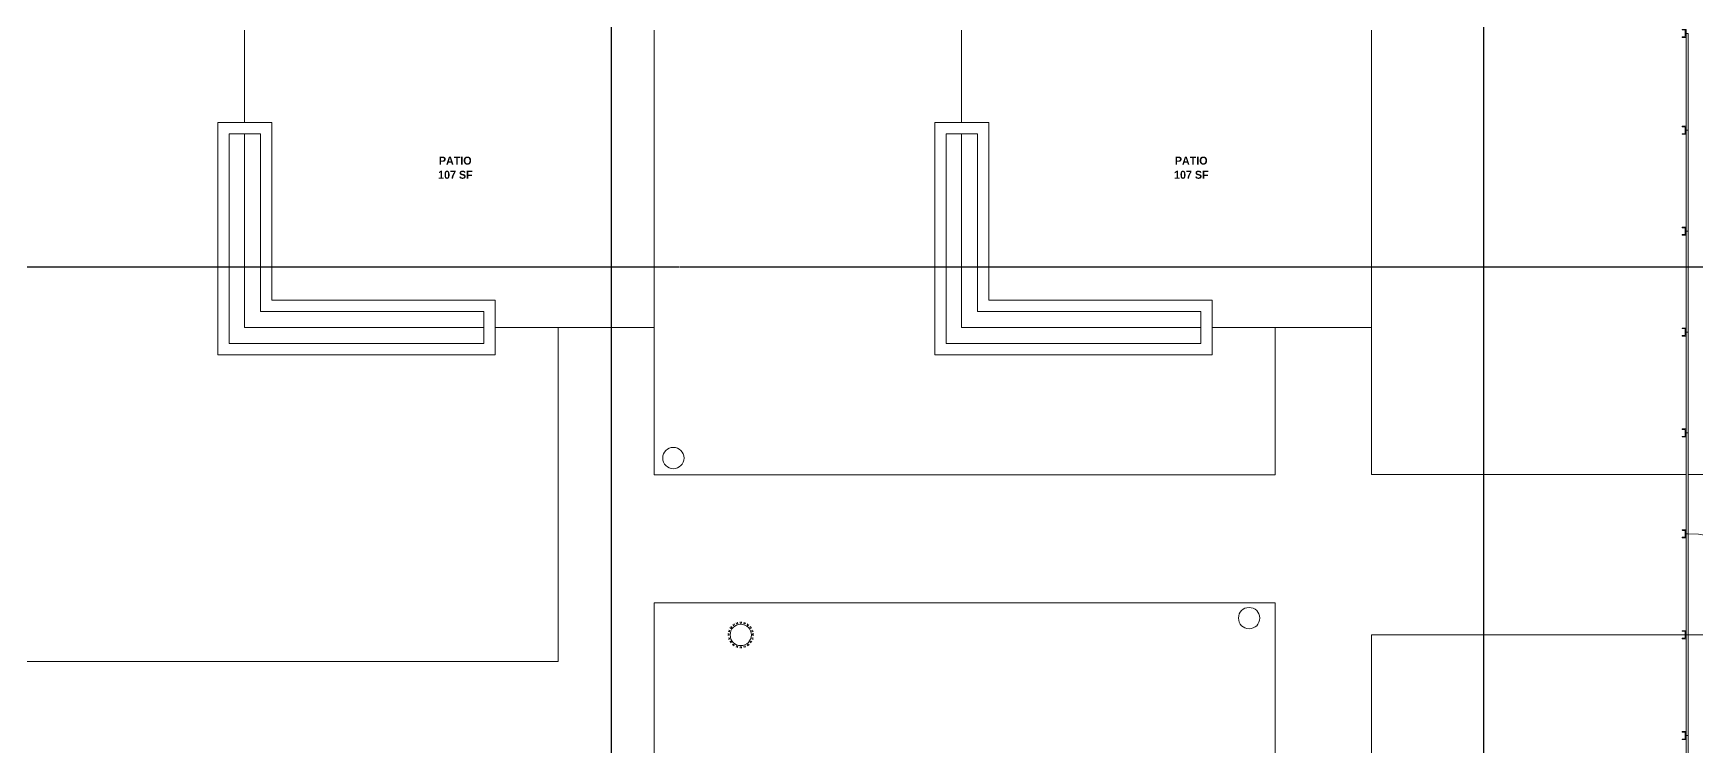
# Model space of a CAD drawing. Header units: inches. Extents: x -4058 to -1781, y 9814 to 12264.
# Drawn here: x -2717 to -2094, y 11007 to 11275 of the extents above; entities that cross this region are included whole.
import ezdxf

# ---------------------------------------------------------------- set-up
doc = ezdxf.new("R2010")
doc.units = ezdxf.units.IN
doc.header["$MEASUREMENT"] = 0
doc.linetypes.add('Grid Line 1_2_', pattern=[0.875, 0.5, -0.125, 0.125, -0.125])
for name, color, linetype, lineweight in [('0-1', 7, 'Continuous', 5), ('0-2', 7, 'Continuous', 9), ('A-AREA-IDEN', 2, 'Continuous', 9), ('A-DOOR-OPNG-1', 7, 'Continuous', 9), ('A-FLOR-1', 7, 'Continuous', 9), ('A-GLAZ-CURT-1', 7, 'Continuous', 9), ('A-GLAZ-CWMG-1', 7, 'Continuous', 9), ('A-WALL-1', 7, 'Continuous', 9), ('E-LITE-EQPM-1', 7, 'Continuous', 9), ('M-EQPM-1', 7, 'Continuous', 9), ('S-GRID-1', 1, 'Grid Line 1_2_', 30)]:
    doc.layers.add(name, color=color, linetype=linetype, lineweight=lineweight)
doc.styles.add('Century Gothic_B_1', font='GOTHICB.TTF', dxfattribs={"height": 3})

# ---------------------------------------------------------------- blocks, each defined once
blk = doc.blocks.new('22142613 - Roof Drains - Type A - 15_ Strainer - 8_ Drain-2082947-UNIT PLANS - 1ST FLOOR')
at = {"layer": 'M-EQPM-1'}
for p, q in [((-4.89, 0.36), (-4.41, 0.36)), ((-4.25, 1.23), (-4.71, 1.38)), ((-4.54, 1.85), (-4.09, 1.7)), ((-3.67, 2.47), (-4.06, 2.75)), ((-3.76, 3.15), (-3.37, 2.87)), ((-2.75, 3.47), (-3.03, 3.86)), ((-2.62, 4.14), (-2.34, 3.76)), ((-1.57, 4.14), (-1.72, 4.59)), ((-1.24, 4.74), (-1.09, 4.29)), ((-0.25, 4.42), (-0.25, 4.9)), ((0.25, 4.9), (0.25, 4.42)), ((1.09, 4.29), (1.24, 4.74)), ((1.72, 4.59), (1.57, 4.14)), ((2.34, 3.76), (2.62, 4.14)), ((3.03, 3.86), (2.75, 3.47)), ((3.37, 2.87), (3.76, 3.15)), ((4.06, 2.75), (3.67, 2.47)), ((4.09, 1.7), (4.54, 1.85)), ((4.71, 1.38), (4.25, 1.23)), ((4.41, 0.36), (4.89, 0.36)), ((-4.42, -0.14), (-4.9, -0.14)), ((-4.76, -1.17), (-4.3, -1.03)), ((-4.16, -1.51), (-4.62, -1.65)), ((-4.16, -2.6), (-3.77, -2.32)), ((-3.48, -2.73), (-3.87, -3.01)), ((-3.13, -3.77), (-2.85, -3.39)), ((-2.45, -3.69), (-2.73, -4.07)), ((-1.78, -4.57), (-1.63, -4.11)), ((-1.16, -4.27), (-1.31, -4.73)), ((-0.25, -4.9), (-0.25, -4.42)), ((0.25, -4.42), (0.25, -4.9)), ((1.31, -4.73), (1.16, -4.27)), ((1.63, -4.11), (1.78, -4.57)), ((2.73, -4.07), (2.45, -3.69)), ((2.85, -3.39), (3.13, -3.77)), ((3.87, -3.01), (3.48, -2.73)), ((3.77, -2.32), (4.16, -2.6)), ((4.62, -1.65), (4.16, -1.51)), ((4.3, -1.03), (4.76, -1.17)), ((4.9, -0.14), (4.42, -0.14))]:
    blk.add_line(p, q, dxfattribs=at)
for radius, start, end in [(4.43, 175.34537, 180), (4.43, 157.41475, 163.893), (4, 360, 180), (4.43, 139.61607, 146.09383), (4.43, 121.92953, 128.40667), (4.43, 104.32433, 110.80098), (4.43, 86.76177, 93.23823), (4.43, 69.19902, 75.67567), (4.43, 51.59333, 58.07047), (4.43, 33.90617, 40.38393), (4.43, 16.107, 22.58525), (4.43, 360, 4.65463), (4.43, 180, 181.82381), (4.43, 193.41475, 199.893), (4, 180, 360), (4.43, 211.61607, 218.09383), (4.43, 229.92953, 236.40667), (4.43, 248.32433, 254.80098), (4.43, 266.76177, 273.23823), (4.43, 285.19902, 291.67567), (4.43, 303.59333, 310.07047), (4.43, 321.90617, 328.38393), (4.43, 340.107, 346.58525), (4.43, 358.17619, 360)]:
    blk.add_arc((0, 0), radius, start, end, dxfattribs=at)
blk = doc.blocks.new('Pathway_Cooper_McGraw-Edison _BSC-BRC_Round - Pathway_Cooper_McGraw-Edison _BSC-BRC_Round-2028611-UNIT PLANS - 1ST FLOOR')
at = {"layer": 'E-LITE-EQPM-1'}
for start, end in [(360, 180), (180, 360)]:
    blk.add_arc((0, 0), 4, start, end, dxfattribs=at)
blk = doc.blocks.new('COURTYARD GATE - COURTYARD GATE-2914216-UNIT PLANS - 1ST FLOOR')
at = {"layer": 'A-DOOR-OPNG-1'}
blk.add_line((-18.91, -2.25), (-18.91, -40.07), dxfattribs=at)
blk.add_arc((-18.91, -2.25), 37.82, 270, 0, dxfattribs=at)
blk = doc.blocks.new('Horizontal_Siding - Horizontal_Siding-2867907-UNIT PLANS - 1ST FLOOR')
at = {"layer": 'A-GLAZ-CURT-1'}
for p, q in [((18.91, -1.5), (-18.91, -1.5)), ((-18.91, -1.5), (-18.91, -2.25)), ((-18.91, -2.25), (18.91, -2.25)), ((18.91, -2.25), (18.91, -1.5))]:
    blk.add_line(p, q, dxfattribs=at)
blk = doc.blocks.new('Horizontal_Siding - Horizontal_Siding-2867908-UNIT PLANS - 1ST FLOOR')
at = {"layer": 'A-GLAZ-CURT-1'}
for p, q in [((18.16, -1.5), (-18.16, -1.5)), ((-18.16, -1.5), (-18.16, -2.25)), ((-18.16, -2.25), (18.16, -2.25)), ((18.16, -2.25), (18.16, -1.5))]:
    blk.add_line(p, q, dxfattribs=at)
blk = doc.blocks.new('Rectangular Mullion - RAILING POST-2669755-UNIT PLANS - 1ST FLOOR')
at = {"layer": 'A-GLAZ-CWMG-1'}
for p, q in [((-1.5, 0), (-1.5, 1.5)), ((-1.5, 1.5), (1.5, 1.5)), ((-1.22, 1.18), (-1.29, 0.21)), ((1.22, 1.18), (-1.22, 1.18)), ((1.29, 0.21), (1.22, 1.18)), ((1.5, 1.5), (1.5, 0))]:
    blk.add_line(p, q, dxfattribs=at)
for centre, radius, start, end in [((-1.5, 0.21), 0.21, 270, 0.52804), ((1.5, 0.21), 0.211, 179.47196, 270)]:
    blk.add_arc(centre, radius, start, end, dxfattribs=at)
blk = doc.blocks.new('Rectangular Mullion - RAILING POST-2680127-UNIT PLANS - 1ST FLOOR')
at = {"layer": 'A-GLAZ-CWMG-1'}
for p, q in [((-3, 0), (-3, 1.5)), ((-3, 1.5), (0, 1.5)), ((-2.72, 1.18), (-2.79, 0.21)), ((-0.28, 1.18), (-2.72, 1.18)), ((-0.21, 0.21), (-0.28, 1.18)), ((0, 1.5), (0, 0))]:
    blk.add_line(p, q, dxfattribs=at)
for centre, radius, start, end in [((-3, 0.21), 0.21, 270, 0.52804), ((0, 0.21), 0.211, 179.47196, 270)]:
    blk.add_arc(centre, radius, start, end, dxfattribs=at)
blk = doc.blocks.new('CTR - 1st Phase - Shell_rvt-1-UNIT PLANS - 1ST FLOOR')
at = {"layer": 'A-FLOR-1'}
for p, q in [((-2637.92, 11276.04), (-2637.92, 11241.39)), ((-2484.32, 11164.59), (-2484.32, 11276.04)), ((-2369.12, 11276.04), (-2369.12, 11241.39)), ((-2215.52, 11164.59), (-2215.52, 11276.04)), ((-2637.92, 11237.14), (-2637.92, 11164.59)), ((-2369.12, 11237.14), (-2369.12, 11164.59)), ((-2637.92, 11164.59), (-2548.17, 11164.59)), ((-2543.92, 11164.59), (-2484.32, 11164.59)), ((-2520.32, 11164.59), (-2520.32, 11039.29)), ((-2484.32, 11109.29), (-2484.32, 11164.59)), ((-2369.12, 11164.59), (-2279.37, 11164.59)), ((-2275.12, 11164.59), (-2215.52, 11164.59)), ((-2251.52, 11164.59), (-2251.52, 11109.29)), ((-2215.52, 11109.39), (-2215.52, 11164.59)), ((-2251.52, 11109.29), (-2484.32, 11109.29)), ((-2097.57, 11109.39), (-2215.52, 11109.39)), ((-1999.32, 11109.39), (-2096.82, 11109.39)), ((-2484.32, 10934.19), (-2484.32, 11061.29)), ((-2484.32, 11061.29), (-2251.52, 11061.29)), ((-2251.52, 11061.29), (-2251.52, 10934.19)), ((-2215.52, 10934.19), (-2215.52, 11049.39)), ((-2215.52, 11049.39), (-2097.89, 11049.39)), ((-2096.82, 11049.39), (-1941.32, 11049.39)), ((-2520.32, 11039.29), (-2772.32, 11039.29))]:
    blk.add_line(p, q, dxfattribs=at)
at = {"layer": 'A-WALL-1'}
for p, q in [((-2647.92, 11158.59), (-2647.92, 11241.39)), ((-2643.67, 11241.39), (-2647.92, 11241.39)), ((-2643.67, 11241.39), (-2631.92, 11241.39)), ((-2643.67, 11237.14), (-2643.67, 11158.59)), ((-2631.92, 11237.14), (-2643.67, 11237.14)), ((-2627.67, 11241.39), (-2631.92, 11241.39)), ((-2631.92, 11174.84), (-2631.92, 11237.14)), ((-2627.67, 11241.39), (-2627.67, 11174.84)), ((-2379.12, 11158.59), (-2379.12, 11241.39)), ((-2374.87, 11241.39), (-2379.12, 11241.39)), ((-2374.87, 11241.39), (-2363.12, 11241.39)), ((-2374.87, 11237.14), (-2374.87, 11158.59)), ((-2363.12, 11237.14), (-2374.87, 11237.14)), ((-2358.87, 11241.39), (-2363.12, 11241.39)), ((-2363.12, 11174.84), (-2363.12, 11237.14)), ((-2358.87, 11241.39), (-2358.87, 11174.84)), ((-2631.92, 11174.84), (-2631.92, 11170.59)), ((-2627.67, 11174.84), (-2543.92, 11174.84)), ((-2543.92, 11170.59), (-2543.92, 11174.84)), ((-2363.12, 11174.84), (-2363.12, 11170.59)), ((-2358.87, 11174.84), (-2275.12, 11174.84)), ((-2275.12, 11170.59), (-2275.12, 11174.84)), ((-2548.17, 11170.59), (-2631.92, 11170.59)), ((-2548.17, 11158.59), (-2548.17, 11170.59)), ((-2543.92, 11170.59), (-2543.92, 11158.59)), ((-2279.37, 11170.59), (-2363.12, 11170.59)), ((-2279.37, 11158.59), (-2279.37, 11170.59)), ((-2275.12, 11170.59), (-2275.12, 11158.59)), ((-2647.92, 11158.59), (-2647.92, 11154.34)), ((-2543.92, 11154.34), (-2647.92, 11154.34)), ((-2643.67, 11158.59), (-2548.17, 11158.59)), ((-2543.92, 11154.34), (-2543.92, 11158.59)), ((-2379.12, 11158.59), (-2379.12, 11154.34)), ((-2275.12, 11154.34), (-2379.12, 11154.34)), ((-2374.87, 11158.59), (-2279.37, 11158.59)), ((-2275.12, 11154.34), (-2275.12, 11158.59))]:
    blk.add_line(p, q, dxfattribs=at)
at = {"layer": '0-2', "extrusion": (0, 0, -1), "rotation": 90.0000000000005}
for name, p in [('Rectangular Mullion - RAILING POST-2680127-UNIT PLANS - 1ST FLOOR', (2099.07, 11276.29)), ('Rectangular Mullion - RAILING POST-2669755-UNIT PLANS - 1ST FLOOR', (2099.07, 11238.47)), ('Rectangular Mullion - RAILING POST-2669755-UNIT PLANS - 1ST FLOOR', (2099.07, 11200.66)), ('Rectangular Mullion - RAILING POST-2669755-UNIT PLANS - 1ST FLOOR', (2099.07, 11162.84)), ('Rectangular Mullion - RAILING POST-2669755-UNIT PLANS - 1ST FLOOR', (2099.07, 11125.02)), ('Rectangular Mullion - RAILING POST-2669755-UNIT PLANS - 1ST FLOOR', (2099.07, 11087.21)), ('Rectangular Mullion - RAILING POST-2669755-UNIT PLANS - 1ST FLOOR', (2099.07, 11049.39)), ('Rectangular Mullion - RAILING POST-2669755-UNIT PLANS - 1ST FLOOR', (2099.07, 11011.57))]:
    blk.add_blockref(name, p, dxfattribs=at)
at = {"layer": '0-2', "rotation": 89.99999999999952}
for name, p in [('Horizontal_Siding - Horizontal_Siding-2867908-UNIT PLANS - 1ST FLOOR', (-2099.07, 11256.63)), ('Horizontal_Siding - Horizontal_Siding-2867907-UNIT PLANS - 1ST FLOOR', (-2099.07, 11219.56)), ('Horizontal_Siding - Horizontal_Siding-2867907-UNIT PLANS - 1ST FLOOR', (-2099.07, 11181.75)), ('Horizontal_Siding - Horizontal_Siding-2867907-UNIT PLANS - 1ST FLOOR', (-2099.07, 11143.93)), ('Horizontal_Siding - Horizontal_Siding-2867907-UNIT PLANS - 1ST FLOOR', (-2099.07, 11106.11)), ('Horizontal_Siding - Horizontal_Siding-2867907-UNIT PLANS - 1ST FLOOR', (-2099.07, 11068.3)), ('COURTYARD GATE - COURTYARD GATE-2914216-UNIT PLANS - 1ST FLOOR', (-2099.07, 11068.3)), ('Horizontal_Siding - Horizontal_Siding-2867907-UNIT PLANS - 1ST FLOOR', (-2099.07, 11030.48)), ('Horizontal_Siding - Horizontal_Siding-2867907-UNIT PLANS - 1ST FLOOR', (-2099.07, 10992.66))]:
    blk.add_blockref(name, p, dxfattribs=at)
at = {"layer": '0-2'}
for name, p in [('Pathway_Cooper_McGraw-Edison _BSC-BRC_Round - Pathway_Cooper_McGraw-Edison _BSC-BRC_Round-2028611-UNIT PLANS - 1ST FLOOR', (-2477.14, 11115.6)), ('Pathway_Cooper_McGraw-Edison _BSC-BRC_Round - Pathway_Cooper_McGraw-Edison _BSC-BRC_Round-2028611-UNIT PLANS - 1ST FLOOR', (-2261.32, 11055.59)), ('22142613 - Roof Drains - Type A - 15_ Strainer - 8_ Drain-2082947-UNIT PLANS - 1ST FLOOR', (-2451.86, 11049.29))]:
    blk.add_blockref(name, p, dxfattribs=at)
blk = doc.blocks.new('CTR - 1st Phase - Structure_rvt-1-UNIT PLANS - 1ST FLOOR')
at = {"layer": 'S-GRID-1'}
for p, q in [((-2500.32, 9814.03), (-2500.32, 12247.5)), ((-2173.32, 9814.03), (-2173.32, 12247.5)), ((-1781.27, 11187.19), (-4041.78, 11187.19))]:
    blk.add_line(p, q, dxfattribs=at)

msp = doc.modelspace()

# ---------------------------------------------------------------- block references
at = {"layer": '0-1'}
msp.add_blockref('CTR - 1st Phase - Shell_rvt-1-UNIT PLANS - 1ST FLOOR', (0, 0), dxfattribs=at)

# ---------------------------------------------------------------- next in the draw order: block references
msp.add_blockref('CTR - 1st Phase - Structure_rvt-1-UNIT PLANS - 1ST FLOOR', (0, 0), dxfattribs=at)

# ---------------------------------------------------------------- next in the draw order: texts
at = {"layer": 'A-AREA-IDEN', "char_height": 3, "attachment_point": 1, "style": 'Century Gothic_B_1'}
for s, insert, width in [('107 SF', (-2565.3, 11223.29), 15.352), ('PATIO', (-2565.01, 11228.59), 14.645), ('107 SF', (-2289.46, 11223.29), 15.352), ('PATIO', (-2289.17, 11228.59), 14.645)]:
    msp.add_mtext(s, dxfattribs=dict(at, insert=insert, width=width))

doc.saveas('drawing.dxf')
